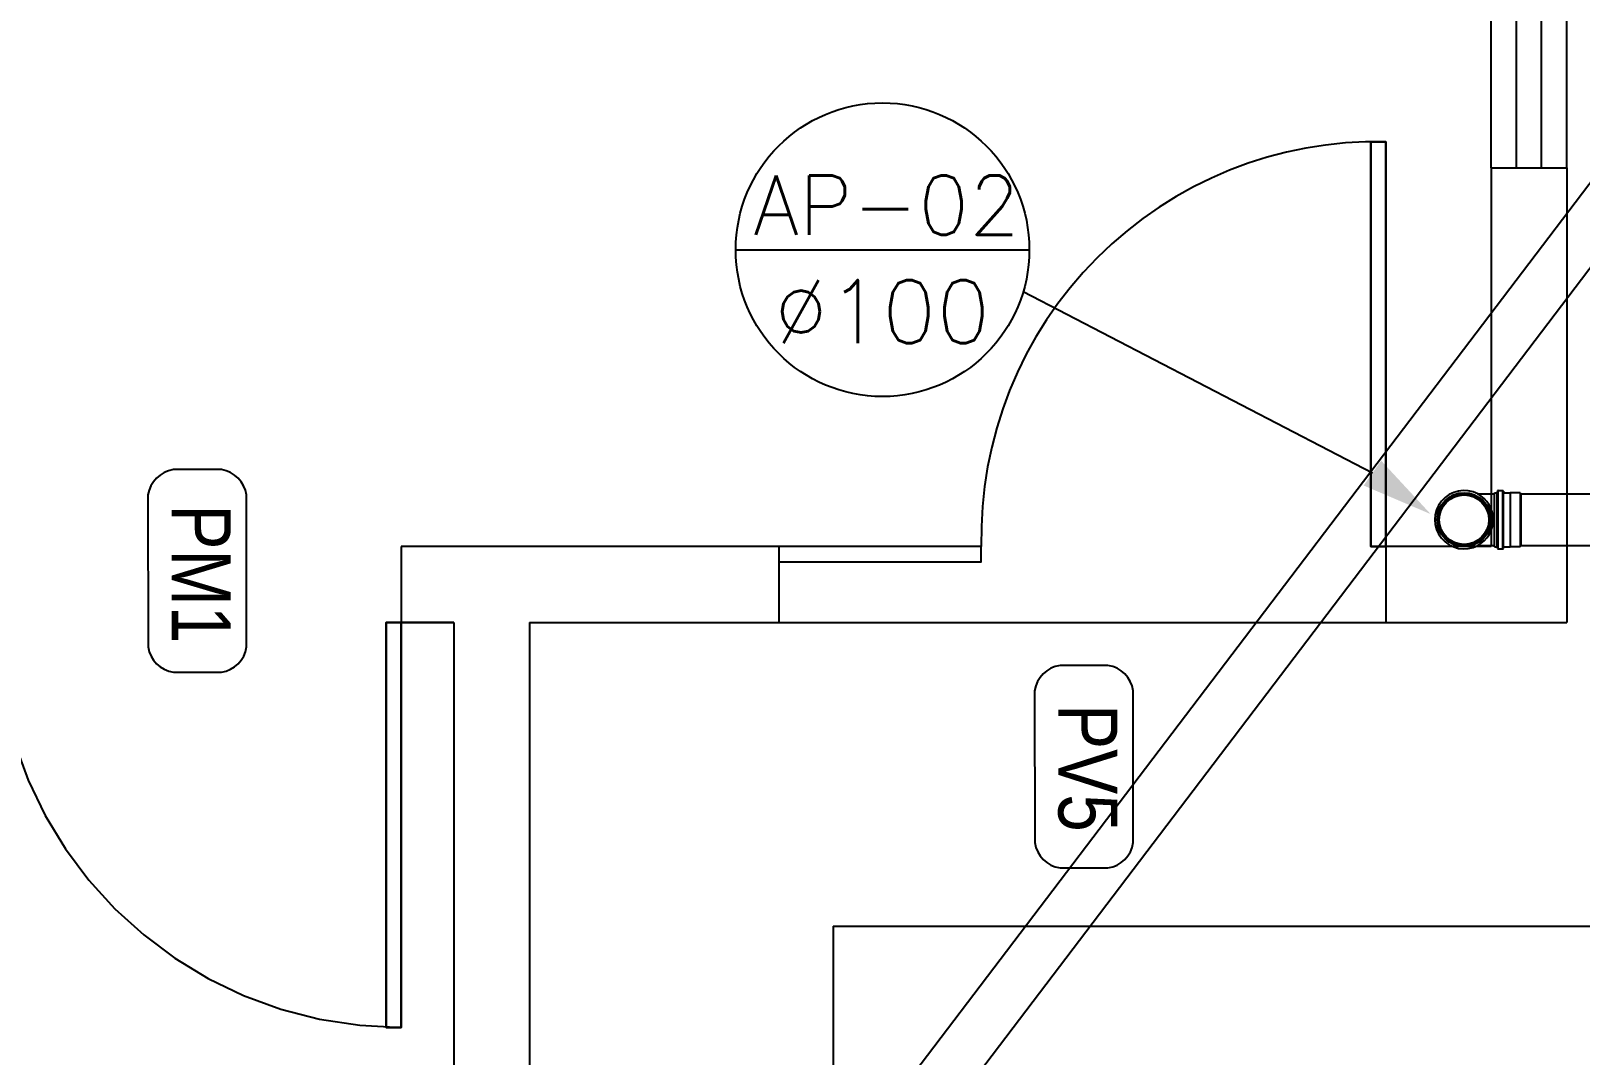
# Model space of a CAD drawing. Header units: millimetres. Extents: x -336 to -33, y -135 to 770.
# Drawn here: x -192.18 to -186.05, y 714.82 to 718.87 of the extents above; entities that cross this region are included whole.
import ezdxf
from ezdxf.enums import TextEntityAlignment as Align

# ---------------------------------------------------------------- set-up
doc = ezdxf.new("R2010")
doc.units = ezdxf.units.MM
doc.header["$LTSCALE"] = 50
doc.header["$MEASUREMENT"] = 0
doc.linetypes.add('HIDDEN2', pattern=[0.1875, 0.125, -0.0625])
for name, color, linetype in [('-HIDRO', 8, 'CONTINUOUS'), ('A-PEN-C', 4, 'CONTINUOUS'), ('AF', 5, 'CONTINUOUS'), ('TigreCad', 3, 'CONTINUOUS'), ('Tinterno', 9, 'CONTINUOUS'), ('TUBULAÇÃO_ESGOTO', 5, 'CONTINUOUS')]:
    doc.layers.add(name, color=color, linetype=linetype)
doc.styles.add('F2', font='swissc.ttf')
doc.styles.add('ROMANS', font='romans', dxfattribs={"height": 0.1})

# ---------------------------------------------------------------- blocks, each defined once
blk = doc.blocks.new('11031030d')
at = {"layer": 'TigreCad'}
blk.add_circle((0, 0), 50.8, dxfattribs=at)
at = {"layer": 'Tinterno'}
blk.add_circle((0, 0), 49, dxfattribs=at)
blk = doc.blocks.new('j9n100s')
at = {"layer": 'TigreCad'}
for p, q in [((27.3, 50.8), (60, 50.8)), ((27.3, -50.8), (60, -50.8))]:
    blk.add_line(p, q, dxfattribs=at)
blk.add_circle((0, 0), 53.2, dxfattribs=at)
for start, end in [(61.785, 298.215), (298.215, 61.785)]:
    blk.add_arc((0, 0), 57.7, start, end, dxfattribs=at)
at = {"layer": 'Tinterno'}
blk.add_line((60, -50.8), (60, 50.8), dxfattribs=at)
blk.add_circle((0, 0), 51, dxfattribs=at)
blk = doc.blocks.new('11031030p')
at = {"layer": 'TigreCad'}
for p, q in [((0, -53.3), (0, 53.2)), ((0, 53.2), (4.4, 53.2)), ((6.2, 56.9), (5.4, 54)), ((7.2, 57.6), (16.6, 57.6)), ((7.2, -56.7), (7.2, 56.6)), ((16.6, -56.7), (16.6, 56.6)), ((17.6, 56.7), (17.8, 54.2)), ((18.8, 53.2), (30.9, 53.2)), ((30.9, 53.2), (31.2, 53)), ((50.9, 53), (31.2, 53)), ((50.9, 53), (53.1, 50.8)), ((53.1, -50.8), (53.1, 50.8)), ((0, -53.3), (4.4, -53.3)), ((6.2, -56.9), (5.4, -54)), ((7.2, -57.7), (16.6, -57.7)), ((17.6, -56.7), (17.8, -54.2)), ((18.8, -53.3), (30.9, -53.3)), ((30.9, -53.3), (31.2, -53)), ((31.2, -53), (50.9, -53)), ((50.9, -53), (53.1, -50.8))]:
    blk.add_line(p, q, dxfattribs=at)
for centre, start, end in [((4.4, 54.2), 270, 345), ((7.2, 56.6), 90, 165), ((16.6, 56.6), 5, 90), ((18.8, 54.2), 185, 270), ((4.4, -54.2), 15, 90), ((7.2, -56.7), 195, 270), ((16.6, -56.7), 270, 355), ((18.8, -54.2), 90, 175)]:
    blk.add_arc(centre, 1, start, end, dxfattribs=at)
at = {"layer": 'Tinterno'}
for p, q in [((5.2, -53.3), (5.2, 53.2)), ((17.9, -53.3), (17.9, 53.2)), ((30.9, 53.2), (30.9, -53.3)), ((31.2, 53), (31.2, -53)), ((50.9, 53), (50.9, -53))]:
    blk.add_line(p, q, dxfattribs=at)

msp = doc.modelspace()

# ---------------------------------------------------------------- linework, layer by layer
at = {"layer": '-HIDRO', "linetype": 'Continuous'}
for p, q in [((-186.4054, 718.3299), (-186.4054, 722.3299)), ((-186.3054, 718.3299), (-186.3054, 722.3299)), ((-186.2054, 718.3299), (-186.2054, 722.3299)), ((-186.1054, 718.3299), (-186.1054, 722.3299)), ((-186.4054, 718.3299), (-186.4054, 716.8333)), ((-186.4054, 718.3299), (-186.1054, 718.3299)), ((-186.1054, 718.3299), (-186.1054, 716.5333)), ((-189.2202, 716.8333), (-190.713, 716.8333)), ((-190.2054, 716.8333), (-190.713, 716.8333)), ((-190.713, 716.8333), (-190.713, 716.5333)), ((-189.2202, 716.8333), (-189.2202, 716.5333)), ((-186.4054, 716.8333), (-186.8211, 716.8333)), ((-186.8211, 716.8333), (-186.8211, 716.5333)), ((-190.713, 716.5333), (-190.5054, 716.5333)), ((-190.5054, 716.5333), (-190.713, 716.5333)), ((-190.5054, 716.5333), (-190.5054, 710.1333)), ((-190.2054, 716.5333), (-189.2202, 716.5333)), ((-190.2054, 716.5333), (-190.2054, 709.8333)), ((-189.2202, 716.5333), (-186.8211, 716.5333)), ((-186.8211, 716.5333), (-186.1054, 716.5333)), ((-189.0054, 715.3333), (-189.0054, 708.6333)), ((-189.0054, 715.3333), (-184.9054, 715.3333))]:
    msp.add_line(p, q, dxfattribs=at)
for points in [[(-186.8211, 716.8333), (-186.8211, 718.4333), (-186.8811, 718.4333), (-186.8811, 716.8333)], [(-186.8811, 716.8333), (-186.8811, 718.4333), (-186.8211, 718.4333), (-186.8211, 716.8333)], [(-186.8211, 716.8333), (-186.8211, 718.4333), (-186.8811, 718.4333), (-186.8811, 716.8333)], [(-189.2202, 716.8333), (-189.2202, 716.7733), (-188.4202, 716.7733), (-188.4202, 716.8333)], [(-190.773, 716.5333), (-190.773, 714.9333), (-190.713, 714.9333), (-190.713, 716.5333)], [(-190.713, 716.5333), (-190.713, 714.9333), (-190.773, 714.9333), (-190.773, 716.5333)]]:
    msp.add_lwpolyline(points, close=True, dxfattribs=at)
for points in [[(-191.4239, 716.337, 0.331371), (-191.3239, 716.437), (-191.3245, 717.0375, 0.332506), (-191.4239, 717.1376), (-191.6133, 717.1376, 0.330378), (-191.7139, 717.0376), (-191.7133, 716.437, 0.331371), (-191.6133, 716.337)], [(-187.9195, 715.5634, 0.331371), (-187.8195, 715.6634), (-187.8201, 716.2639, 0.332506), (-187.9195, 716.364), (-188.1088, 716.364, 0.330378), (-188.2094, 716.264), (-188.2088, 715.6634, 0.331371), (-188.1088, 715.5634)]]:
    msp.add_lwpolyline(points, format="xyb", close=True, dxfattribs=at)
at = {"layer": '-HIDRO', "linetype": 'HIDDEN2'}
for centre, radius, start, end in [((-186.8554, 716.8684), 1.5652, 88.74639, 181.28629), ((-190.713, 716.5333), 1.6, 180, 270)]:
    msp.add_arc(centre, radius, start, end, dxfattribs=at)
at = {"layer": 'A-PEN-C'}
for p, q in [((-189.391, 718.0068), (-188.2304, 718.0068)), ((-186.8743, 717.1239), (-188.2546, 717.8409))]:
    msp.add_line(p, q, dxfattribs=at)
msp.add_circle((-188.8107, 718.0068), 0.5803, dxfattribs=at)
msp.add_solid([(-186.644, 716.9618), (-186.9088, 717.0749), (-186.8397, 717.173)], dxfattribs=at)
at = {"layer": 'TigreCad'}
for p, q in [((-185.5655, 718.8606), (-192.4291, 709.8249)), ((-185.3103, 718.8606), (-192.1739, 709.8249)), ((-186.2858, 717.0414), (-184.2515, 717.0414)), ((-186.2858, 716.8382), (-184.2515, 716.8382))]:
    msp.add_line(p, q, dxfattribs=at)

# ---------------------------------------------------------------- block references
at = {"layer": 'AF', "xscale": 0.002, "yscale": 0.002, "zscale": 0.002}
msp.add_blockref('11031030d', (-186.512, 716.9398), dxfattribs=at)
at = {"layer": 'TigreCad', "xscale": 0.002, "yscale": 0.002, "zscale": 0.002}
msp.add_blockref('j9n100s', (-186.512, 716.9398), dxfattribs=at)
at = {"layer": 'TUBULAÇÃO_ESGOTO', "xscale": 0.002, "yscale": 0.002, "zscale": 0.002}
msp.add_blockref('11031030p', (-186.392, 716.9398), dxfattribs=at)

# ---------------------------------------------------------------- texts
at = {"layer": '-HIDRO', "linetype": 'Continuous', "style": 'F2'}
for s, p in [('PM1', (-191.3865, 717.0001, 3.424)), ('PV5', (-187.8821, 716.2112, 3.424))]:
    msp.add_text(s, height=0.23318, rotation=270, dxfattribs=at).set_placement(p, align=Align.TOP_LEFT)
at = {"layer": 'A-PEN-C', "style": 'ROMANS'}
for s, height, p in [('AP-02', 0.234, (-188.7944, 718.0662)), ('%%C100', 0.24935, (-188.8121, 717.6375))]:
    msp.add_text(s, height=height, dxfattribs=at).set_placement(p, align=Align.CENTER)

doc.saveas('drawing.dxf')
